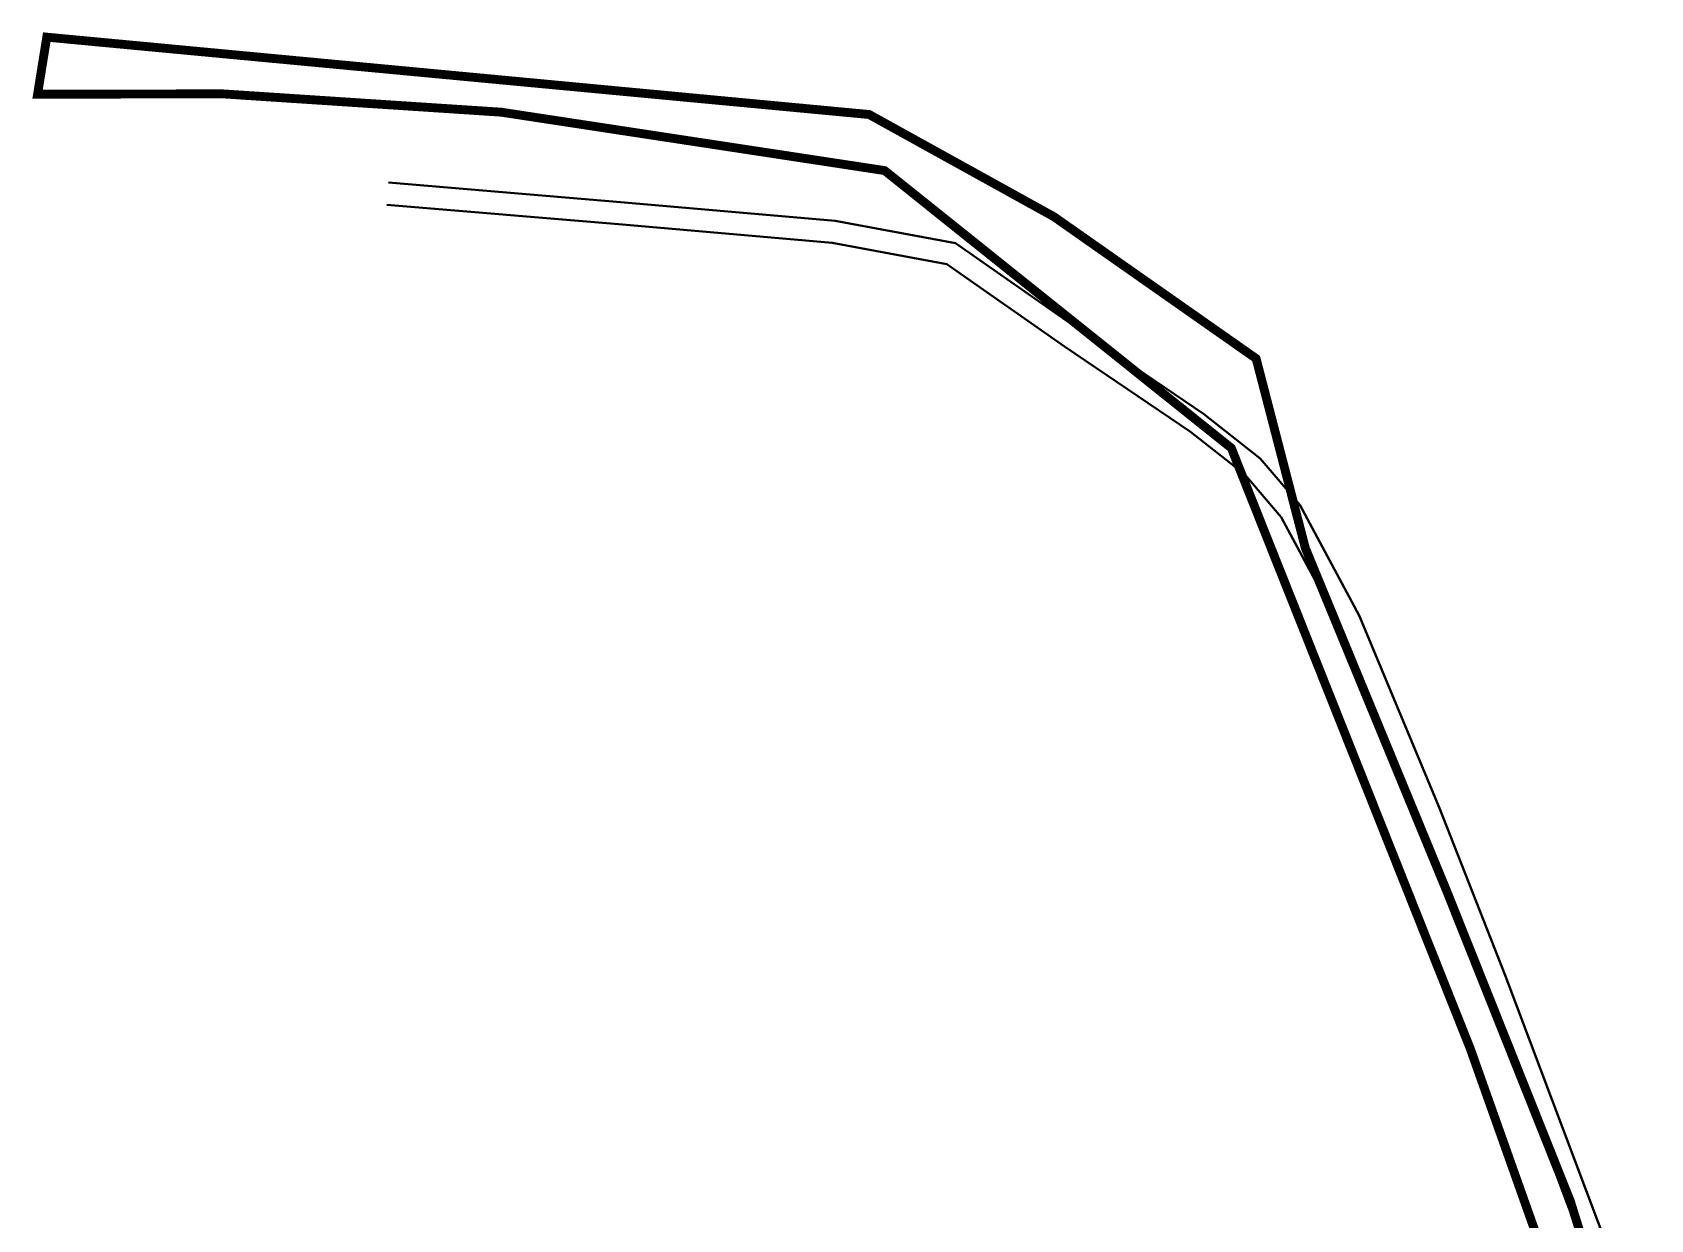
# Model space of a CAD drawing. Header units: metres. Extents: x 561401 to 594056, y 8460144 to 8508504.
# Drawn here: x 569266.06 to 569302.58, y 8474182.6 to 8474209.37 of the extents above; entities that cross this region are included whole.
import ezdxf

# ---------------------------------------------------------------- set-up
doc = ezdxf.new("R2010")
doc.units = ezdxf.units.M
doc.layers.add('1.1. VIA EXISTENTE', color=252, linetype='Continuous')
doc.layers.add('1.7 PIRCA DE PIEDRA', color=8, linetype='Continuous')

msp = doc.modelspace()

# ---------------------------------------------------------------- linework, layer by layer
at = {"layer": '1.1. VIA EXISTENTE', "color": 253, "linetype": 'Continuous', "lineweight": 40, "ltscale": 0.2, "true_color": 0x84a4a6}
for points in [[(569301.645, 8474181.854), (569299.299, 8474188.087), (569297.813, 8474191.879), (569295.998, 8474196.226), (569294.658, 8474198.722), (569293.769, 8474199.765), (569292.486, 8474200.769), (569289.637, 8474202.704), (569286.892, 8474204.62), (569284.175, 8474205.127), (569279.423, 8474205.539), (569274.103, 8474205.986)], [(569301.169, 8474181.698), (569298.832, 8474187.908), (569297.35, 8474191.692), (569295.546, 8474196.011), (569294.243, 8474198.438), (569293.421, 8474199.402), (569292.191, 8474200.365), (569289.354, 8474202.292), (569286.695, 8474204.148), (569284.107, 8474204.631), (569279.381, 8474205.041), (569274.061, 8474205.487)]]:
    msp.add_lwpolyline(points, dxfattribs=at)
at = {"layer": '1.7 PIRCA DE PIEDRA', "color": 64, "linetype": 'Continuous', "lineweight": -3, "const_width": 0.2}
msp.add_lwpolyline([(569301.64, 8474177.625), (569298.507, 8474186.453), (569293.115, 8474200), (569285.293, 8474206.258), (569276.641, 8474207.575), (569270.342, 8474207.989), (569266.181, 8474207.979), (569266.389, 8474209.267), (569284.945, 8474207.522), (569289.113, 8474205.217), (569293.675, 8474202.018), (569294.787, 8474197.739), (569297.987, 8474189.979), (569300.764, 8474183.015), (569302.476, 8474177.522)], dxfattribs=at)

doc.saveas('drawing.dxf')
